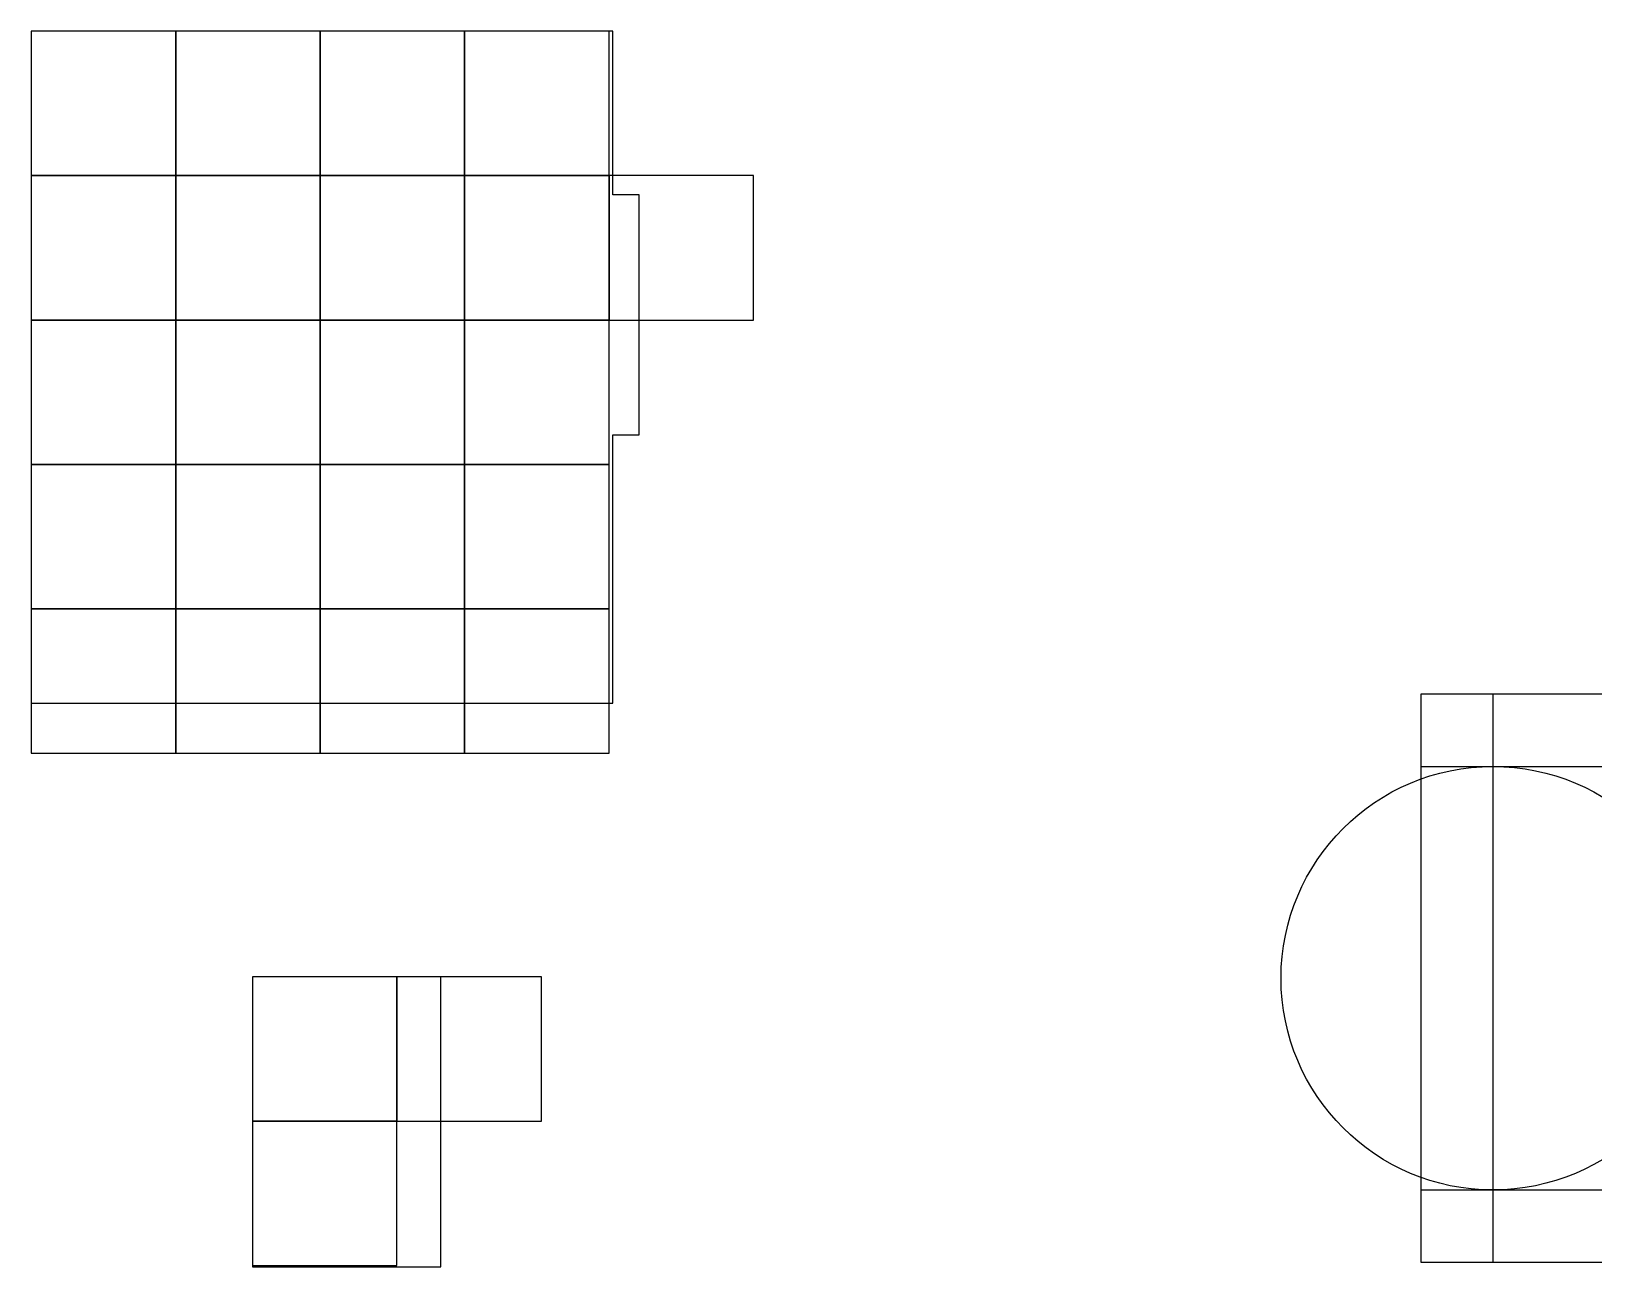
# Model space of a CAD drawing. Header units: millimetres. Extents: x -551172 to 227904, y -3435 to 261611.
# Drawn here: x 153410 to 159899, y 58840 to 63974 of the extents above; entities that cross this region are included whole.
import ezdxf

# ---------------------------------------------------------------- set-up
doc = ezdxf.new("R2010")
doc.units = ezdxf.units.MM
doc.header["$LTSCALE"] = 100
doc.layers.add('F-WALL1', color=2, linetype='Continuous')

msp = doc.modelspace()

# ---------------------------------------------------------------- linework, layer by layer
at = {"layer": 'F-WALL1'}
for p, q in [((159480.7, 61218.7), (159480.7, 58858.7)), ((159180.7, 60918.7), (161210.7, 60918.7)), ((159180.7, 59158.7), (161210.7, 59158.7))]:
    msp.add_line(p, q, dxfattribs=at)
msp.add_lwpolyline([(153410.3, 61181.6), (155825.3, 61181.6), (155825.3, 62296.6), (155935.3, 62296.6), (155935.3, 63293.6), (155825.3, 63293.6), (155825.3, 63973.6), (153410.3, 63973.6), (153410.3, 61181.6)], dxfattribs=at)
at = {"layer": 'F-WALL1', "color": 6}
for points in [[(153410.3, 63373.6), (154010.3, 63373.6), (154010.3, 63973.6), (153410.3, 63973.6)], [(154010.3, 63373.6), (154610.3, 63373.6), (154610.3, 63973.6), (154010.3, 63973.6)], [(154610.3, 63373.6), (155210.3, 63373.6), (155210.3, 63973.6), (154610.3, 63973.6)], [(155210.3, 63373.6), (155810.3, 63373.6), (155810.3, 63973.6), (155210.3, 63973.6)], [(153410.3, 62773.6), (154010.3, 62773.6), (154010.3, 63373.6), (153410.3, 63373.6)], [(154010.3, 62773.6), (154610.3, 62773.6), (154610.3, 63373.6), (154010.3, 63373.6)], [(154610.3, 62773.6), (155210.3, 62773.6), (155210.3, 63373.6), (154610.3, 63373.6)], [(155210.3, 62773.6), (155810.3, 62773.6), (155810.3, 63373.6), (155210.3, 63373.6)], [(155810.3, 62773.6), (156410.3, 62773.6), (156410.3, 63373.6), (155810.3, 63373.6)], [(153410.3, 62173.6), (154010.3, 62173.6), (154010.3, 62773.6), (153410.3, 62773.6)], [(154010.3, 62173.6), (154610.3, 62173.6), (154610.3, 62773.6), (154010.3, 62773.6)], [(154610.3, 62173.6), (155210.3, 62173.6), (155210.3, 62773.6), (154610.3, 62773.6)], [(155210.3, 62173.6), (155810.3, 62173.6), (155810.3, 62773.6), (155210.3, 62773.6)], [(153410.3, 61573.6), (154010.3, 61573.6), (154010.3, 62173.6), (153410.3, 62173.6)], [(154010.3, 61573.6), (154610.3, 61573.6), (154610.3, 62173.6), (154010.3, 62173.6)], [(154610.3, 61573.6), (155210.3, 61573.6), (155210.3, 62173.6), (154610.3, 62173.6)], [(155210.3, 61573.6), (155810.3, 61573.6), (155810.3, 62173.6), (155210.3, 62173.6)], [(153410.3, 60973.6), (154010.3, 60973.6), (154010.3, 61573.6), (153410.3, 61573.6)], [(154010.3, 60973.6), (154610.3, 60973.6), (154610.3, 61573.6), (154010.3, 61573.6)], [(154610.3, 60973.6), (155210.3, 60973.6), (155210.3, 61573.6), (154610.3, 61573.6)], [(155210.3, 60973.6), (155810.3, 60973.6), (155810.3, 61573.6), (155210.3, 61573.6)], [(154328.9, 59444.7), (154928.9, 59444.7), (154928.9, 60044.7), (154328.9, 60044.7)], [(154928.9, 59444.7), (155528.9, 59444.7), (155528.9, 60044.7), (154928.9, 60044.7)], [(154328.9, 58844.7), (154928.9, 58844.7), (154928.9, 59444.7), (154328.9, 59444.7)]]:
    msp.add_lwpolyline(points, close=True, dxfattribs=at)
at = {"layer": 'F-WALL1'}
for points in [[(159180.7, 58858.7), (161210.7, 58858.7), (161210.7, 61218.7), (159180.7, 61218.7)], [(154328.9, 58839.7), (155111.4, 58839.7), (155111.4, 60044.7), (154328.9, 60044.7)]]:
    msp.add_lwpolyline(points, close=True, dxfattribs=at)
msp.add_circle((159480.7, 60038.7), 880, dxfattribs=at)

doc.saveas('drawing.dxf')
